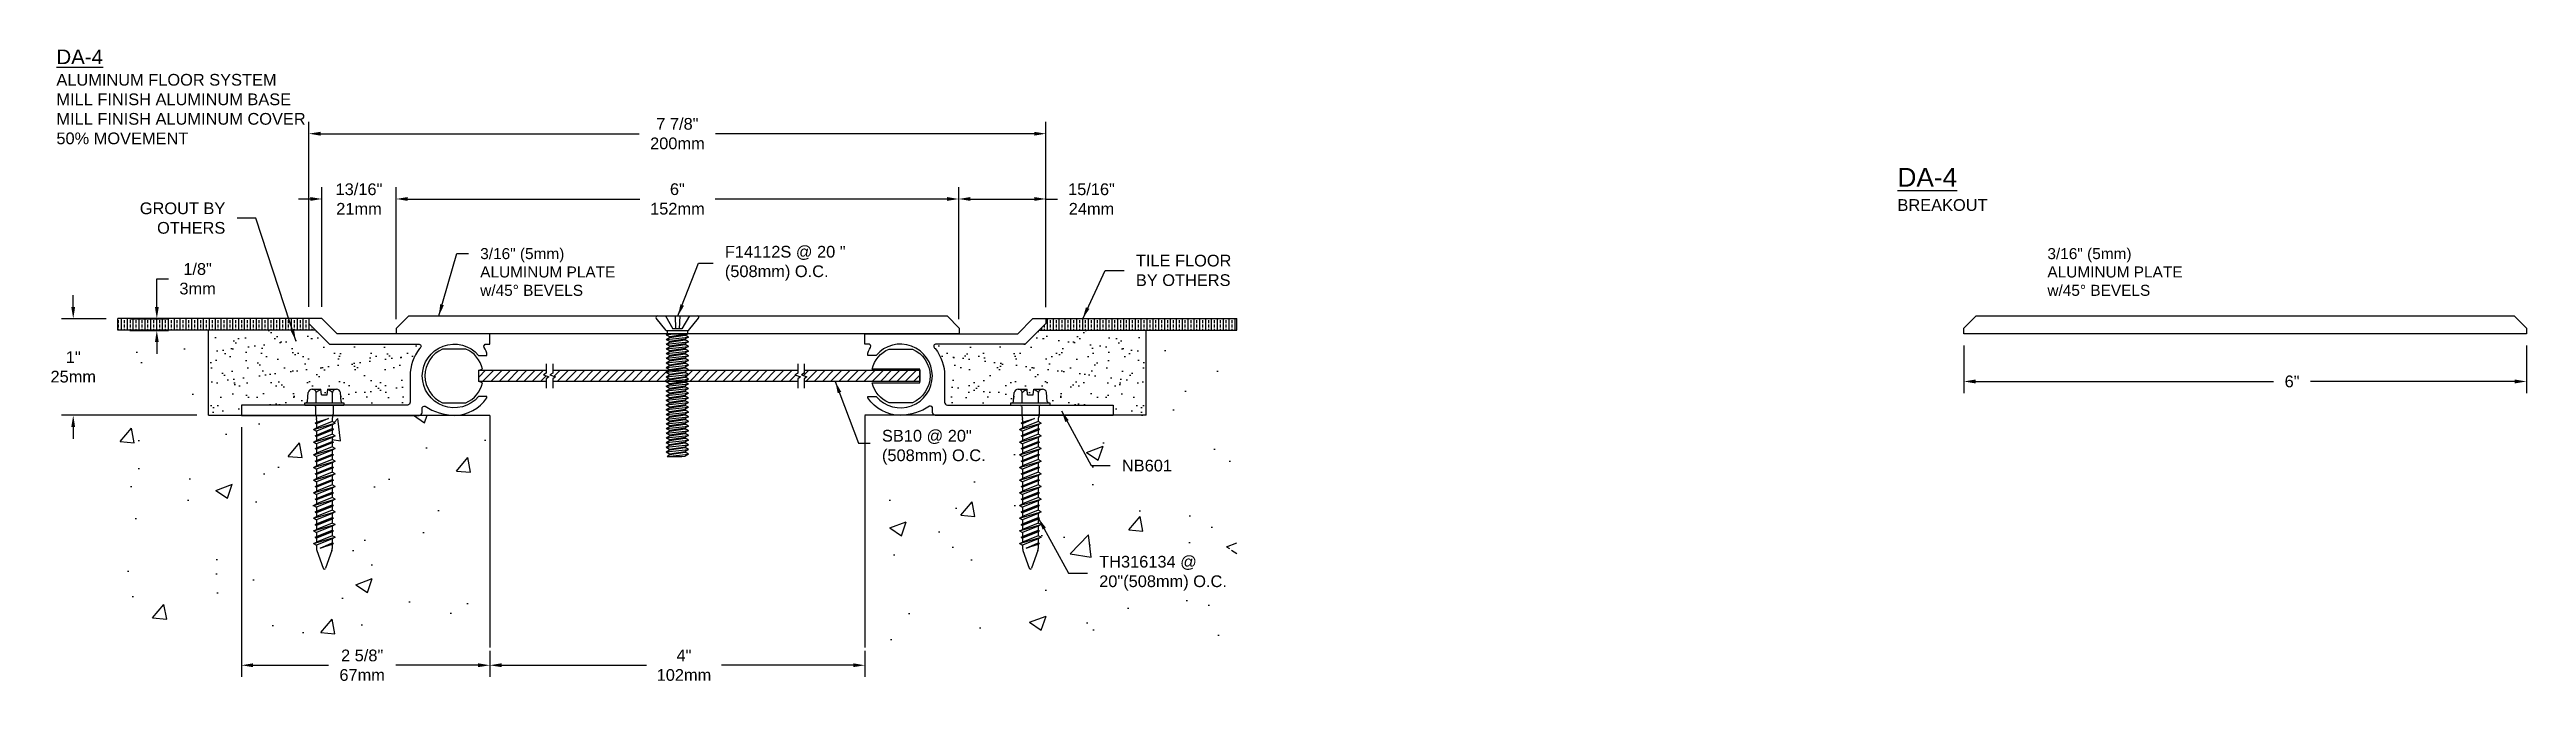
# Model space of a CAD drawing. Header units: inches. Extents: x 1.8 to 28.2, y 2.7 to 9.5.
import ezdxf

# ---------------------------------------------------------------- set-up
doc = ezdxf.new("R2010")
doc.units = ezdxf.units.IN
doc.header["$MEASUREMENT"] = 0
for name, color, linetype in [('ANCHORS', 4, 'Continuous'), ('CONDITIONS', 1, 'Continuous'), ('DIMENSIONS', 3, 'Continuous'), ('METALS', 7, 'Continuous'), ('TEXT', 2, 'Continuous')]:
    doc.layers.add(name, color=color, linetype=linetype)
doc.styles.add('ARIAL', font='arial.ttf')
doc.dimstyles.new('ARIAL', dxfattribs={"dimtxt": 0.125, "dimasz": 0.125, "dimexe": 0.125, "dimexo": 0.125, "dimgap": 0.125, "dimtad": 0, "dimtih": 1, "dimtoh": 1, "dimdec": 4, "dimzin": 3, "dimdsep": 46, "dimlunit": 4, "dimtxsty": 'ARIAL', "dimcen": 0.125, "dimadec": 0, "dimazin": 0, "dimtfac": 1, "dimtdec": 4, "dimtofl": 0, "dimtmove": 0, "dimatfit": 3, "dimfxl": 0, "dimfrac": 2, "dimtolj": 1, "dimtzin": 0, "dimarcsym": 0})

# ---------------------------------------------------------------- blocks, each defined once
blk = doc.blocks.new('*D0')
at = {"layer": 'Defpoints', "color": 0}
for p in [(11.49, 7.918), (5.49, 6.51), (11.49, 6.54)]:
    blk.add_point(p, dxfattribs=at)
at = {"layer": 'DIMENSIONS', "color": 0, "lineweight": -2}
for p, q in [((5.49, 6.635), (5.49, 8.043)), ((11.49, 6.665), (11.49, 8.043)), ((5.615, 7.918), (8.088, 7.918)), ((11.365, 7.918), (8.891, 7.918))]:
    blk.add_line(p, q, dxfattribs=at)
at = {"layer": 'DIMENSIONS', "color": 0}
for points in [[(5.615, 7.939), (5.615, 7.898), (5.49, 7.918)], [(11.365, 7.939), (11.365, 7.898), (11.49, 7.918)]]:
    blk.add_solid(points, dxfattribs=at)
at = {"layer": 'DIMENSIONS', "color": 0, "insert": (8.49, 7.918), "char_height": 0.125, "attachment_point": 5, "style": 'ARIAL'}
blk.add_mtext('\\A1;6"\\P152mm', dxfattribs=at)
blk = doc.blocks.new('F14112S')
for p, q in [((-0.214, 0), (0.214, 0)), ((-0.128, 0), (-0.047, -0.137)), ((-0.025, 0), (-0.02, -0.137)), ((0.025, 0), (0.02, -0.137)), ((0.128, 0), (0.048, -0.137)), ((-0.119, -0.155), (-0.226, -0.024)), ((-0.119, -0.155), (0.119, -0.155)), ((-0.119, -0.2), (-0.108, -0.195)), ((-0.119, -0.2), (-0.068, -0.195)), ((-0.119, -0.2), (-0.085, -0.22)), ((-0.119, -0.25), (0.119, -0.225)), ((-0.119, -0.25), (-0.085, -0.23)), ((-0.119, -0.25), (-0.085, -0.27)), ((-0.108, -0.155), (-0.108, -0.195)), ((0.108, -0.195), (-0.108, -0.195)), ((-0.085, -0.22), (0.085, -0.195)), ((-0.085, -0.23), (0.085, -0.205)), ((-0.085, -0.22), (-0.085, -0.23)), ((-0.085, -0.27), (0.085, -0.245)), ((-0.085, -0.28), (0.085, -0.255)), ((0.048, -0.137), (-0.047, -0.137)), ((0.108, -0.195), (0.085, -0.205)), ((0.119, -0.225), (0.085, -0.205)), ((0.119, -0.225), (0.085, -0.245)), ((0.085, -0.245), (0.085, -0.255)), ((0.119, -0.275), (0.085, -0.255)), ((0.108, -0.155), (0.108, -0.195)), ((0.119, -0.155), (0.226, -0.024)), ((-0.119, -0.3), (0.119, -0.275)), ((-0.119, -0.3), (-0.085, -0.28)), ((-0.119, -0.3), (-0.085, -0.32)), ((-0.119, -0.35), (0.119, -0.325)), ((-0.119, -0.35), (-0.085, -0.33)), ((-0.119, -0.35), (-0.085, -0.37)), ((-0.119, -0.4), (0.119, -0.375)), ((-0.119, -0.4), (-0.085, -0.38)), ((-0.119, -0.4), (-0.085, -0.42)), ((-0.119, -0.45), (0.119, -0.425)), ((-0.119, -0.45), (-0.085, -0.43)), ((-0.119, -0.45), (-0.085, -0.47)), ((-0.119, -0.5), (0.119, -0.475)), ((-0.119, -0.5), (-0.085, -0.48)), ((-0.119, -0.5), (-0.085, -0.52)), ((-0.119, -0.55), (0.119, -0.525)), ((-0.085, -0.27), (-0.085, -0.28)), ((-0.085, -0.32), (0.085, -0.295)), ((-0.085, -0.33), (0.085, -0.305)), ((-0.085, -0.32), (-0.085, -0.33)), ((-0.085, -0.37), (0.085, -0.345)), ((-0.085, -0.38), (0.085, -0.355)), ((-0.085, -0.37), (-0.085, -0.38)), ((-0.085, -0.42), (0.085, -0.395)), ((-0.085, -0.43), (0.085, -0.405)), ((-0.085, -0.42), (-0.085, -0.43)), ((-0.085, -0.47), (0.085, -0.445)), ((-0.085, -0.48), (0.085, -0.455)), ((-0.085, -0.47), (-0.085, -0.48)), ((-0.085, -0.52), (0.085, -0.495)), ((-0.085, -0.53), (0.085, -0.505)), ((-0.085, -0.52), (-0.085, -0.53)), ((0.119, -0.275), (0.085, -0.295)), ((0.085, -0.295), (0.085, -0.305)), ((0.119, -0.325), (0.085, -0.305)), ((0.119, -0.325), (0.085, -0.345)), ((0.085, -0.345), (0.085, -0.355)), ((0.119, -0.375), (0.085, -0.355)), ((0.119, -0.375), (0.085, -0.395)), ((0.085, -0.395), (0.085, -0.405)), ((0.119, -0.425), (0.085, -0.405)), ((0.119, -0.425), (0.085, -0.445)), ((0.085, -0.445), (0.085, -0.455)), ((0.119, -0.475), (0.085, -0.455)), ((0.119, -0.475), (0.085, -0.495)), ((0.085, -0.495), (0.085, -0.505)), ((0.119, -0.525), (0.085, -0.505)), ((0.119, -0.525), (0.085, -0.545)), ((-0.119, -0.55), (-0.085, -0.53)), ((-0.119, -0.55), (-0.085, -0.57)), ((-0.119, -0.6), (0.119, -0.575)), ((-0.119, -0.6), (-0.085, -0.58)), ((-0.119, -0.6), (-0.085, -0.62)), ((-0.119, -0.65), (0.119, -0.625)), ((-0.119, -0.65), (-0.085, -0.63)), ((-0.119, -0.65), (-0.085, -0.67)), ((-0.119, -0.7), (0.119, -0.675)), ((-0.119, -0.7), (-0.085, -0.68)), ((-0.119, -0.7), (-0.085, -0.72)), ((-0.119, -0.75), (0.119, -0.725)), ((-0.119, -0.75), (-0.085, -0.73)), ((-0.119, -0.75), (-0.085, -0.77)), ((-0.119, -0.8), (0.119, -0.775)), ((-0.119, -0.8), (-0.085, -0.78)), ((-0.085, -0.57), (0.085, -0.545)), ((-0.085, -0.58), (0.085, -0.555)), ((-0.085, -0.57), (-0.085, -0.58)), ((-0.085, -0.62), (0.085, -0.595)), ((-0.085, -0.63), (0.085, -0.605)), ((-0.085, -0.62), (-0.085, -0.63)), ((-0.085, -0.67), (0.085, -0.645)), ((-0.085, -0.68), (0.085, -0.655)), ((-0.085, -0.67), (-0.085, -0.68)), ((-0.085, -0.72), (0.085, -0.695)), ((-0.085, -0.73), (0.085, -0.705)), ((-0.085, -0.72), (-0.085, -0.73)), ((-0.085, -0.77), (0.085, -0.745)), ((-0.085, -0.78), (0.085, -0.755)), ((-0.085, -0.77), (-0.085, -0.78)), ((0.085, -0.545), (0.085, -0.555)), ((0.119, -0.575), (0.085, -0.555)), ((0.119, -0.575), (0.085, -0.595)), ((0.085, -0.595), (0.085, -0.605)), ((0.119, -0.625), (0.085, -0.605)), ((0.119, -0.625), (0.085, -0.645)), ((0.085, -0.645), (0.085, -0.655)), ((0.119, -0.675), (0.085, -0.655)), ((0.119, -0.675), (0.085, -0.695)), ((0.085, -0.695), (0.085, -0.705)), ((0.119, -0.725), (0.085, -0.705)), ((0.119, -0.725), (0.085, -0.745)), ((0.085, -0.745), (0.085, -0.755)), ((0.119, -0.775), (0.085, -0.755)), ((0.119, -0.775), (0.085, -0.795)), ((-0.119, -0.8), (-0.085, -0.82)), ((-0.119, -0.85), (0.119, -0.825)), ((-0.119, -0.85), (-0.085, -0.83)), ((-0.119, -0.85), (-0.085, -0.87)), ((-0.119, -0.9), (0.119, -0.875)), ((-0.119, -0.9), (-0.085, -0.88)), ((-0.119, -0.9), (-0.085, -0.92)), ((-0.119, -0.95), (0.119, -0.925)), ((-0.119, -0.95), (-0.085, -0.93)), ((-0.119, -0.95), (-0.085, -0.97)), ((-0.119, -1), (0.119, -0.975)), ((-0.119, -1), (-0.085, -0.98)), ((-0.119, -1), (-0.085, -1.02)), ((-0.119, -1.05), (0.119, -1.025)), ((-0.119, -1.05), (-0.085, -1.03)), ((-0.119, -1.05), (-0.085, -1.07)), ((-0.085, -0.82), (0.085, -0.795)), ((-0.085, -0.83), (0.085, -0.805)), ((-0.085, -0.82), (-0.085, -0.83)), ((-0.085, -0.87), (0.085, -0.845)), ((-0.085, -0.88), (0.085, -0.855)), ((-0.085, -0.87), (-0.085, -0.88)), ((-0.085, -0.92), (0.085, -0.895)), ((-0.085, -0.93), (0.085, -0.905)), ((-0.085, -0.92), (-0.085, -0.93)), ((-0.085, -0.97), (0.085, -0.945)), ((-0.085, -0.98), (0.085, -0.955)), ((-0.085, -0.97), (-0.085, -0.98)), ((-0.085, -1.02), (0.085, -0.995)), ((-0.085, -1.03), (0.085, -1.005)), ((-0.085, -1.02), (-0.085, -1.03)), ((-0.085, -1.07), (0.085, -1.045)), ((-0.085, -1.08), (0.085, -1.055)), ((0.085, -0.795), (0.085, -0.805)), ((0.119, -0.825), (0.085, -0.805)), ((0.119, -0.825), (0.085, -0.845)), ((0.085, -0.845), (0.085, -0.855)), ((0.119, -0.875), (0.085, -0.855)), ((0.119, -0.875), (0.085, -0.895)), ((0.085, -0.895), (0.085, -0.905)), ((0.119, -0.925), (0.085, -0.905)), ((0.119, -0.925), (0.085, -0.945)), ((0.085, -0.945), (0.085, -0.955)), ((0.119, -0.975), (0.085, -0.955)), ((0.119, -0.975), (0.085, -0.995)), ((0.085, -0.995), (0.085, -1.005)), ((0.119, -1.025), (0.085, -1.005)), ((0.119, -1.025), (0.085, -1.045)), ((0.085, -1.045), (0.085, -1.055)), ((0.119, -1.075), (0.085, -1.055)), ((-0.119, -1.1), (0.119, -1.075)), ((-0.119, -1.1), (-0.085, -1.08)), ((-0.119, -1.1), (-0.085, -1.12)), ((-0.119, -1.15), (0.119, -1.125)), ((-0.119, -1.15), (-0.085, -1.13)), ((-0.119, -1.15), (-0.085, -1.17)), ((-0.119, -1.2), (0.119, -1.175)), ((-0.119, -1.2), (-0.085, -1.18)), ((-0.119, -1.2), (-0.085, -1.22)), ((-0.119, -1.25), (0.119, -1.225)), ((-0.119, -1.25), (-0.085, -1.23)), ((-0.119, -1.25), (-0.085, -1.27)), ((-0.119, -1.3), (0.119, -1.275)), ((-0.119, -1.3), (-0.085, -1.28)), ((-0.119, -1.3), (-0.085, -1.32)), ((-0.085, -1.07), (-0.085, -1.08)), ((-0.085, -1.12), (0.085, -1.095)), ((-0.085, -1.13), (0.085, -1.105)), ((-0.085, -1.12), (-0.085, -1.13)), ((-0.085, -1.17), (0.085, -1.145)), ((-0.085, -1.18), (0.085, -1.155)), ((-0.085, -1.17), (-0.085, -1.18)), ((-0.085, -1.22), (0.085, -1.195)), ((-0.085, -1.23), (0.085, -1.205)), ((-0.085, -1.22), (-0.085, -1.23)), ((-0.085, -1.27), (0.085, -1.245)), ((-0.085, -1.28), (0.085, -1.255)), ((-0.085, -1.27), (-0.085, -1.28)), ((-0.085, -1.32), (0.085, -1.295)), ((-0.085, -1.33), (0.085, -1.305)), ((-0.085, -1.32), (-0.085, -1.33)), ((0.119, -1.075), (0.085, -1.095)), ((0.085, -1.095), (0.085, -1.105)), ((0.119, -1.125), (0.085, -1.105)), ((0.119, -1.125), (0.085, -1.145)), ((0.085, -1.145), (0.085, -1.155)), ((0.119, -1.175), (0.085, -1.155)), ((0.119, -1.175), (0.085, -1.195)), ((0.085, -1.195), (0.085, -1.205)), ((0.119, -1.225), (0.085, -1.205)), ((0.119, -1.225), (0.085, -1.245)), ((0.085, -1.245), (0.085, -1.255)), ((0.119, -1.275), (0.085, -1.255)), ((0.119, -1.275), (0.085, -1.295)), ((0.085, -1.295), (0.085, -1.305)), ((0.119, -1.325), (0.085, -1.305)), ((-0.119, -1.35), (0.119, -1.325)), ((-0.119, -1.35), (-0.085, -1.33)), ((-0.119, -1.35), (-0.085, -1.37)), ((-0.119, -1.4), (0.119, -1.375)), ((-0.119, -1.4), (-0.085, -1.38)), ((-0.119, -1.4), (-0.085, -1.42)), ((-0.119, -1.45), (0.119, -1.425)), ((-0.119, -1.45), (-0.085, -1.43)), ((-0.119, -1.45), (-0.085, -1.47)), ((-0.11, -1.5), (0.119, -1.475)), ((-0.11, -1.5), (-0.085, -1.48)), ((-0.11, -1.5), (0.048, -1.5)), ((-0.085, -1.37), (0.085, -1.345)), ((-0.085, -1.38), (0.085, -1.355)), ((-0.085, -1.37), (-0.085, -1.38)), ((-0.085, -1.42), (0.085, -1.395)), ((-0.085, -1.43), (0.085, -1.405)), ((-0.085, -1.42), (-0.085, -1.43)), ((-0.085, -1.47), (0.085, -1.445)), ((-0.085, -1.48), (0.085, -1.455)), ((-0.085, -1.47), (-0.085, -1.48)), ((0.048, -1.5), (0.085, -1.495)), ((0.119, -1.325), (0.085, -1.345)), ((0.085, -1.345), (0.085, -1.355)), ((0.119, -1.375), (0.085, -1.355)), ((0.119, -1.375), (0.085, -1.395)), ((0.085, -1.395), (0.085, -1.405)), ((0.119, -1.425), (0.085, -1.405)), ((0.119, -1.425), (0.085, -1.445)), ((0.085, -1.445), (0.085, -1.455)), ((0.119, -1.475), (0.085, -1.455)), ((0.119, -1.475), (0.085, -1.495))]:
    blk.add_line(p, q)
for centre, start, end in [((-0.214, -0.015), 90, 219.032), ((0.214, -0.015), 320.968, 90)]:
    blk.add_arc(centre, 0.015, start, end)
blk = doc.blocks.new('TH14134')
for p, q in [((-0.209, 0), (-0.209, 0.025)), ((-0.209, 0.025), (0.209, 0.025)), ((-0.209, 0), (0.209, 0)), ((-0.18, 0.039), (-0.172, 0.133)), ((-0.129, 0.17), (-0.036, 0.17)), ((-0.086, 0.025), (-0.086, 0.133)), ((-0.031, 0.11), (-0.036, 0.17)), ((-0.031, 0.11), (0.031, 0.11)), ((0.031, 0.11), (0.036, 0.17)), ((0.036, 0.17), (0.129, 0.17)), ((0.086, 0.025), (0.086, 0.133)), ((0.18, 0.039), (0.172, 0.133)), ((0.209, 0.025), (0.209, 0)), ((-0.115, -0.26), (0.115, -0.193)), ((-0.115, -0.26), (-0.083, -0.243)), ((-0.115, -0.26), (-0.083, -0.278)), ((-0.098, -0.193), (0.043, -0.144)), ((-0.098, -0.193), (-0.083, -0.184)), ((-0.098, -0.193), (-0.083, -0.201)), ((-0.098, -0.328), (0.098, -0.26)), ((-0.093, -0.015), (-0.093, -0.097)), ((-0.092, -0.11), (-0.084, -0.145)), ((-0.083, -0.184), (0.043, -0.144)), ((0.043, -0.144), (-0.083, -0.201)), ((-0.083, -0.158), (-0.083, -0.184)), ((0.083, -0.175), (-0.083, -0.243)), ((-0.083, -0.201), (-0.083, -0.243)), ((0.083, -0.21), (-0.083, -0.278)), ((-0.083, -0.32), (0.083, -0.252)), ((0.083, -0.158), (0.083, -0.175)), ((0.115, -0.193), (0.083, -0.175)), ((0.115, -0.193), (0.083, -0.21)), ((0.083, -0.21), (0.083, -0.252)), ((0.098, -0.26), (0.083, -0.252)), ((0.098, -0.26), (0.083, -0.269)), ((0.092, -0.11), (0.084, -0.145)), ((0.093, -0.015), (0.093, -0.097)), ((-0.115, -0.396), (0.115, -0.328)), ((-0.115, -0.396), (-0.083, -0.379)), ((-0.115, -0.396), (-0.083, -0.413)), ((-0.115, -0.531), (0.115, -0.464)), ((-0.115, -0.531), (-0.083, -0.514)), ((-0.098, -0.328), (-0.083, -0.32)), ((-0.098, -0.328), (-0.083, -0.336)), ((-0.098, -0.464), (0.098, -0.396)), ((-0.098, -0.464), (-0.083, -0.455)), ((-0.098, -0.464), (-0.083, -0.472)), ((0.083, -0.269), (-0.083, -0.336)), ((-0.083, -0.278), (-0.083, -0.32)), ((0.083, -0.311), (-0.083, -0.379)), ((-0.083, -0.336), (-0.083, -0.379)), ((0.083, -0.345), (-0.083, -0.413)), ((-0.083, -0.455), (0.083, -0.388)), ((0.083, -0.404), (-0.083, -0.472)), ((-0.083, -0.413), (-0.083, -0.455)), ((0.083, -0.446), (-0.083, -0.514)), ((-0.083, -0.472), (-0.083, -0.514)), ((0.083, -0.481), (-0.083, -0.548)), ((-0.083, -0.591), (0.083, -0.523)), ((0.083, -0.269), (0.083, -0.311)), ((0.115, -0.328), (0.083, -0.311)), ((0.115, -0.328), (0.083, -0.345)), ((0.083, -0.345), (0.083, -0.388)), ((0.098, -0.396), (0.083, -0.388)), ((0.098, -0.396), (0.083, -0.404)), ((0.083, -0.404), (0.083, -0.446)), ((0.115, -0.464), (0.083, -0.446)), ((0.115, -0.464), (0.083, -0.481)), ((0.083, -0.481), (0.083, -0.523)), ((0.098, -0.531), (0.083, -0.523)), ((-0.115, -0.531), (-0.083, -0.548)), ((-0.115, -0.667), (0.115, -0.599)), ((-0.115, -0.667), (-0.083, -0.649)), ((-0.115, -0.667), (-0.083, -0.684)), ((-0.115, -0.802), (0.115, -0.734)), ((-0.115, -0.802), (-0.083, -0.785)), ((-0.098, -0.599), (0.098, -0.531)), ((-0.098, -0.599), (-0.083, -0.591)), ((-0.098, -0.599), (-0.083, -0.607)), ((-0.098, -0.734), (0.098, -0.667)), ((-0.098, -0.734), (-0.083, -0.726)), ((-0.098, -0.734), (-0.083, -0.743)), ((0.083, -0.539), (-0.083, -0.607)), ((-0.083, -0.548), (-0.083, -0.591)), ((0.083, -0.582), (-0.083, -0.649)), ((-0.083, -0.607), (-0.083, -0.649)), ((0.083, -0.616), (-0.083, -0.684)), ((-0.083, -0.726), (0.083, -0.658)), ((0.083, -0.675), (-0.083, -0.743)), ((-0.083, -0.684), (-0.083, -0.726)), ((0.083, -0.717), (-0.083, -0.785)), ((-0.083, -0.743), (-0.083, -0.785)), ((0.083, -0.752), (-0.083, -0.819)), ((0.098, -0.531), (0.083, -0.539)), ((0.083, -0.539), (0.083, -0.582)), ((0.115, -0.599), (0.083, -0.582)), ((0.115, -0.599), (0.083, -0.616)), ((0.083, -0.616), (0.083, -0.658)), ((0.098, -0.667), (0.083, -0.658)), ((0.098, -0.667), (0.083, -0.675)), ((0.083, -0.675), (0.083, -0.717)), ((0.115, -0.734), (0.083, -0.717)), ((0.115, -0.734), (0.083, -0.752)), ((0.083, -0.752), (0.083, -0.794)), ((-0.115, -0.802), (-0.083, -0.819)), ((-0.115, -0.937), (0.115, -0.87)), ((-0.115, -0.937), (-0.083, -0.92)), ((-0.115, -0.937), (-0.083, -0.955)), ((-0.115, -1.073), (0.115, -1.005)), ((-0.115, -1.073), (-0.083, -1.056)), ((-0.098, -0.87), (0.098, -0.802)), ((-0.098, -0.87), (-0.083, -0.862)), ((-0.098, -0.87), (-0.083, -0.878)), ((-0.098, -1.005), (0.098, -0.937)), ((-0.098, -1.005), (-0.083, -0.997)), ((-0.098, -1.005), (-0.083, -1.013)), ((-0.083, -0.862), (0.083, -0.794)), ((0.083, -0.81), (-0.083, -0.878)), ((-0.083, -0.819), (-0.083, -0.862)), ((0.083, -0.853), (-0.083, -0.92)), ((-0.083, -0.878), (-0.083, -0.92)), ((0.083, -0.887), (-0.083, -0.955)), ((-0.083, -0.997), (0.083, -0.929)), ((0.083, -0.946), (-0.083, -1.013)), ((-0.083, -0.955), (-0.083, -0.997)), ((0.083, -0.988), (-0.083, -1.056)), ((-0.083, -1.013), (-0.083, -1.056)), ((0.083, -1.022), (-0.083, -1.09)), ((0.098, -0.802), (0.083, -0.794)), ((0.098, -0.802), (0.083, -0.81)), ((0.083, -0.81), (0.083, -0.853)), ((0.115, -0.87), (0.083, -0.853)), ((0.115, -0.87), (0.083, -0.887)), ((0.083, -0.887), (0.083, -0.929)), ((0.098, -0.937), (0.083, -0.929)), ((0.098, -0.937), (0.083, -0.946)), ((0.083, -0.946), (0.083, -0.988)), ((0.115, -1.005), (0.083, -0.988)), ((0.115, -1.005), (0.083, -1.022)), ((0.083, -1.022), (0.083, -1.065)), ((-0.115, -1.073), (-0.083, -1.09)), ((-0.115, -1.208), (0.115, -1.141)), ((-0.115, -1.208), (-0.083, -1.191)), ((-0.115, -1.208), (-0.083, -1.226)), ((-0.115, -1.344), (0.115, -1.276)), ((-0.098, -1.141), (0.098, -1.073)), ((-0.098, -1.141), (-0.083, -1.132)), ((-0.098, -1.141), (-0.083, -1.149)), ((-0.098, -1.276), (0.098, -1.208)), ((-0.098, -1.276), (-0.083, -1.268)), ((-0.098, -1.276), (-0.083, -1.284)), ((-0.083, -1.132), (0.083, -1.065)), ((0.083, -1.081), (-0.083, -1.149)), ((-0.083, -1.09), (-0.083, -1.132)), ((0.083, -1.123), (-0.083, -1.191)), ((-0.083, -1.149), (-0.083, -1.191)), ((0.083, -1.158), (-0.083, -1.226)), ((-0.083, -1.268), (0.083, -1.2)), ((0.083, -1.217), (-0.083, -1.284)), ((-0.083, -1.226), (-0.083, -1.268)), ((0.083, -1.259), (-0.083, -1.327)), ((-0.083, -1.284), (-0.083, -1.327)), ((0.083, -1.293), (-0.083, -1.361)), ((0.098, -1.073), (0.083, -1.065)), ((0.098, -1.073), (0.083, -1.081)), ((0.083, -1.081), (0.083, -1.123)), ((0.115, -1.141), (0.083, -1.123)), ((0.115, -1.141), (0.083, -1.158)), ((0.083, -1.158), (0.083, -1.2)), ((0.098, -1.208), (0.083, -1.2)), ((0.098, -1.208), (0.083, -1.217)), ((0.083, -1.217), (0.083, -1.259)), ((0.115, -1.276), (0.083, -1.259)), ((0.115, -1.276), (0.083, -1.293)), ((0.083, -1.293), (0.083, -1.336)), ((-0.115, -1.344), (-0.083, -1.327)), ((-0.115, -1.344), (-0.083, -1.361)), ((-0.115, -1.479), (0.115, -1.411)), ((-0.115, -1.479), (-0.083, -1.462)), ((-0.115, -1.479), (-0.083, -1.496)), ((-0.098, -1.411), (0.098, -1.344)), ((-0.098, -1.411), (-0.083, -1.403)), ((-0.098, -1.411), (-0.083, -1.42)), ((-0.083, -1.403), (0.083, -1.336)), ((0.083, -1.352), (-0.083, -1.42)), ((-0.083, -1.361), (-0.083, -1.403)), ((0.083, -1.394), (-0.083, -1.462)), ((-0.083, -1.42), (-0.083, -1.462)), ((0.083, -1.429), (-0.083, -1.496)), ((-0.083, -1.496), (-0.083, -1.531)), ((-0.08, -1.551), (-0.013, -1.742)), ((-0.045, -1.528), (0.083, -1.471)), ((-0.045, -1.528), (0.098, -1.479)), ((0.083, -1.487), (-0.045, -1.528)), ((0.08, -1.551), (0.013, -1.742)), ((0.098, -1.344), (0.083, -1.336)), ((0.098, -1.344), (0.083, -1.352)), ((0.083, -1.352), (0.083, -1.394)), ((0.115, -1.411), (0.083, -1.394)), ((0.115, -1.411), (0.083, -1.429)), ((0.083, -1.429), (0.083, -1.471)), ((0.098, -1.479), (0.083, -1.471)), ((0.098, -1.479), (0.083, -1.487)), ((0.083, -1.487), (0.083, -1.531))]:
    blk.add_line(p, q)
for centre, radius, start, end in [((-0.195, 0.04), 0.015, 270, 355), ((-0.129, 0.126), 0.0436, 9.285, 170.715), ((0, 0.051), 0.119, 107.4215, 136.0407), ((0, 0.051), 0.119, 43.9593, 72.5785), ((0.129, 0.126), 0.0436, 9.285, 170.715), ((0.195, 0.04), 0.015, 185, 270), ((-0.108, -0.015), 0.0147, 0, 90), ((-0.031, -0.097), 0.062, 180, 191.9357), ((-0.145, -0.158), 0.062, 0, 11.9357), ((0.145, -0.158), 0.062, 168.0643, 180), ((0.031, -0.097), 0.062, 348.0643, 0), ((0.108, -0.015), 0.0147, 90, 180), ((-0.021, -1.531), 0.062, 180, 199.3058), ((0.021, -1.531), 0.062, 340.6942, 0), ((0, -1.736), 0.0141, 204.1001, 335.8999)]:
    blk.add_arc(centre, radius, start, end)
blk = doc.blocks.new('*D3')
at = {"layer": 'Defpoints', "color": 0}
for p in [(6.49, 3.222), (10.49, 3.222), (10.49, 2.943)]:
    blk.add_point(p, dxfattribs=at)
at = {"layer": 'DIMENSIONS', "color": 0, "lineweight": -2}
for p, q in [((6.49, 3.097), (6.49, 2.818)), ((6.615, 2.943), (8.159, 2.943)), ((10.365, 2.943), (8.961, 2.943)), ((10.49, 3.097), (10.49, 2.818))]:
    blk.add_line(p, q, dxfattribs=at)
at = {"layer": 'DIMENSIONS', "color": 0}
for points in [[(6.615, 2.964), (6.615, 2.923), (6.49, 2.943)], [(10.365, 2.964), (10.365, 2.923), (10.49, 2.943)]]:
    blk.add_solid(points, dxfattribs=at)
at = {"layer": 'DIMENSIONS', "color": 0, "insert": (8.56, 2.943), "char_height": 0.125, "attachment_point": 5, "style": 'ARIAL'}
blk.add_mtext('\\A1;4"\\P102mm', dxfattribs=at)
blk = doc.blocks.new('*D4')
at = {"layer": 'Defpoints', "color": 0}
for p in [(12.42, 8.615), (4.559, 6.641), (12.42, 6.641)]:
    blk.add_point(p, dxfattribs=at)
at = {"layer": 'DIMENSIONS', "color": 0, "lineweight": -2}
for p, q in [((4.559, 6.766), (4.559, 8.74)), ((12.42, 6.766), (12.42, 8.74)), ((4.684, 8.615), (8.082, 8.615)), ((12.295, 8.615), (8.897, 8.615))]:
    blk.add_line(p, q, dxfattribs=at)
at = {"layer": 'DIMENSIONS', "color": 0}
for points in [[(4.684, 8.635), (4.684, 8.594), (4.559, 8.615)], [(12.295, 8.635), (12.295, 8.594), (12.42, 8.615)]]:
    blk.add_solid(points, dxfattribs=at)
at = {"layer": 'DIMENSIONS', "color": 0, "insert": (8.49, 8.615), "char_height": 0.125, "attachment_point": 5, "style": 'ARIAL'}
blk.add_mtext('\\A1;7 7/8"\\P200mm', dxfattribs=at)
blk = doc.blocks.new('*D5')
at = {"layer": 'Defpoints', "color": 0}
for p in [(4.699, 7.918), (4.699, 6.641), (5.49, 6.51)]:
    blk.add_point(p, dxfattribs=at)
at = {"layer": 'DIMENSIONS', "color": 0, "lineweight": -2}
for p, q in [((4.699, 6.766), (4.699, 8.043)), ((5.49, 6.635), (5.49, 8.043)), ((4.574, 7.918), (4.449, 7.918)), ((5.615, 7.918), (5.74, 7.918))]:
    blk.add_line(p, q, dxfattribs=at)
at = {"layer": 'DIMENSIONS', "color": 0}
for points in [[(4.574, 7.939), (4.574, 7.898), (4.699, 7.918)], [(5.615, 7.939), (5.615, 7.898), (5.49, 7.918)]]:
    blk.add_solid(points, dxfattribs=at)
at = {"layer": 'DIMENSIONS', "color": 0, "insert": (5.094, 7.918), "char_height": 0.125, "attachment_point": 5, "style": 'ARIAL'}
blk.add_mtext('\\A1;13/16"\\P21mm', dxfattribs=at)
blk = doc.blocks.new('*D6')
at = {"layer": 'Defpoints', "color": 0}
for p in [(11.49, 7.918), (12.42, 6.64), (11.49, 6.51)]:
    blk.add_point(p, dxfattribs=at)
at = {"layer": 'DIMENSIONS', "color": 0, "lineweight": -2}
for p, q in [((11.49, 6.635), (11.49, 8.043)), ((12.42, 6.765), (12.42, 8.043)), ((11.615, 7.918), (12.295, 7.918)), ((12.42, 7.918), (12.545, 7.918))]:
    blk.add_line(p, q, dxfattribs=at)
at = {"layer": 'DIMENSIONS', "color": 0}
for points in [[(11.615, 7.939), (11.615, 7.898), (11.49, 7.918)], [(12.295, 7.939), (12.295, 7.898), (12.42, 7.918)]]:
    blk.add_solid(points, dxfattribs=at)
at = {"layer": 'DIMENSIONS', "color": 0, "insert": (12.906, 7.918), "char_height": 0.125, "attachment_point": 5, "style": 'ARIAL'}
blk.add_mtext('\\A1;15/16"\\P24mm', dxfattribs=at)
blk = doc.blocks.new('*D7')
at = {"layer": 'Defpoints', "color": 0}
for p in [(2.524, 6.641), (2.524, 6.516), (2.938, 6.516)]:
    blk.add_point(p, dxfattribs=at)
at = {"layer": 'DIMENSIONS', "color": 0, "lineweight": -2}
for p, q in [((2.938, 6.766), (2.938, 7.066)), ((2.938, 7.066), (3.063, 7.066)), ((2.649, 6.641), (3.063, 6.641)), ((2.649, 6.516), (3.063, 6.516)), ((2.938, 6.391), (2.938, 6.266))]:
    blk.add_line(p, q, dxfattribs=at)
at = {"layer": 'DIMENSIONS', "color": 0}
for points in [[(2.918, 6.766), (2.959, 6.766), (2.938, 6.641)], [(2.918, 6.391), (2.959, 6.391), (2.938, 6.516)]]:
    blk.add_solid(points, dxfattribs=at)
at = {"layer": 'DIMENSIONS', "color": 0, "insert": (3.373, 7.066), "char_height": 0.125, "attachment_point": 5, "style": 'ARIAL'}
blk.add_mtext('\\A1;1/8"\\P3mm', dxfattribs=at)
blk = doc.blocks.new('*D8')
at = {"layer": 'Defpoints', "color": 0}
for p in [(3.84, 5.61), (6.49, 3.201), (6.49, 2.943)]:
    blk.add_point(p, dxfattribs=at)
at = {"layer": 'DIMENSIONS', "color": 0, "lineweight": -2}
for p, q in [((3.84, 5.485), (3.84, 2.818)), ((3.965, 2.943), (4.77, 2.943)), ((6.365, 2.943), (5.487, 2.943)), ((6.49, 3.076), (6.49, 2.818))]:
    blk.add_line(p, q, dxfattribs=at)
at = {"layer": 'DIMENSIONS', "color": 0}
for points in [[(3.965, 2.964), (3.965, 2.923), (3.84, 2.943)], [(6.365, 2.964), (6.365, 2.923), (6.49, 2.943)]]:
    blk.add_solid(points, dxfattribs=at)
at = {"layer": 'DIMENSIONS', "color": 0, "insert": (5.128, 2.943), "char_height": 0.125, "attachment_point": 5, "style": 'ARIAL'}
blk.add_mtext('\\A1;2 5/8"\\P67mm', dxfattribs=at)
blk = doc.blocks.new('SB10')
h = blk.add_hatch()
h.set_pattern_fill('ANSI31', color=256, scale=0.5, style=0)
h.paths.add_polyline_path([(7.09, 5.97), (7.09, 6), (7.119, 6.019), (7.061, 6.041), (7.09, 6.06), (7.09, 6.09), (6.372, 6.09), (6.372, 5.97)])
h.paths.add_polyline_path([(8.368, 5.97), (8.371, 5.97), (8.405, 5.99), (8.405, 6.001), (8.371, 6.02), (8.405, 6.04), (8.405, 6.051), (8.371, 6.07), (8.405, 6.09), (8.405, 6.09), (7.16, 6.09), (7.16, 6.06), (7.131, 6.041), (7.189, 6.019), (7.16, 6), (7.16, 5.97)])
h.paths.add_polyline_path([(8.599, 6.09), (8.575, 6.076), (8.575, 6.065), (8.609, 6.045), (8.575, 6.026), (8.575, 6.015), (8.609, 5.995), (8.575, 5.976), (8.575, 5.97), (9.773, 5.97), (9.773, 6), (9.802, 6.019), (9.744, 6.041), (9.773, 6.06), (9.773, 6.09)])
h.paths.add_polyline_path([(9.843, 6.09), (9.843, 6.06), (9.814, 6.041), (9.872, 6.019), (9.843, 6), (9.843, 5.97), (11.077, 5.97), (11.077, 6.09)])
for points in [[(6.413, 6.104, 0.233897), (6.235, 6.317), (5.985, 6.317, 0.654654), (5.985, 5.744), (6.235, 5.744, 0.233897), (6.413, 5.956), (6.372, 5.97), (6.372, 6.09)], [(11.077, 6.104), (10.568, 6.104, -0.233897), (10.747, 6.317), (10.997, 6.317, -0.654654), (10.997, 5.744), (10.747, 5.744, -0.233897), (10.568, 5.956), (11.077, 5.956)]]:
    blk.add_lwpolyline(points, format="xyb", close=True)
for points in [[(6.372, 6.09), (7.09, 6.09)], [(7.09, 6.16), (7.09, 6.06), (7.061, 6.041), (7.119, 6.019), (7.09, 6), (7.09, 5.9)], [(7.16, 6.16), (7.16, 6.06), (7.131, 6.041), (7.189, 6.019), (7.16, 6), (7.16, 5.9)], [(7.16, 6.09), (9.773, 6.09)], [(9.773, 6.16), (9.773, 6.06), (9.744, 6.041), (9.802, 6.019), (9.773, 6), (9.773, 5.9)], [(9.843, 6.16), (9.843, 6.06), (9.814, 6.041), (9.872, 6.019), (9.843, 6), (9.843, 5.9)], [(9.843, 6.09), (11.077, 6.09), (11.077, 5.97), (9.843, 5.97)], [(7.09, 5.97), (6.372, 5.97)], [(9.773, 5.97), (7.16, 5.97)]]:
    blk.add_lwpolyline(points)
blk = doc.blocks.new('NB601')
blk.add_lwpolyline([(3.84, 5.61), (5.737, 5.61, 0.414214), (5.767, 5.64), (5.767, 5.681, -0.525468), (5.801, 5.708, 0.145549), (6.11, 5.61, 0.25024), (6.459, 5.797), (6.459, 5.81), (6.369, 5.81, -2.723771), (6.369, 6.25), (6.459, 6.25, 0.162306), (6.428, 6.335, -0.552863), (6.454, 6.37), (6.49, 6.37), (6.49, 6.481), (4.86, 6.481), (4.699, 6.642), (4.559, 6.642), (4.559, 6.59), (4.779, 6.37), (5.736, 6.37, -0.732335), (5.74, 6.322, 0.174123), (5.64, 6.03), (5.64, 5.75, -0.414214), (5.61, 5.72), (3.84, 5.72), (3.84, 5.61)], format="xyb", close=True)
blk = doc.blocks.new('TILELEFT')
at = {"layer": 'CONDITIONS'}
h = blk.add_hatch(dxfattribs=at)
h.set_pattern_fill('ANSI33', color=256, scale=0.25, angle=45, style=0)
h.paths.add_polyline_path([(2.524, 6.642), (2.524, 6.517), (4.632, 6.517), (4.559, 6.59), (4.559, 6.642)])
for p, q in [((4.559, 6.642), (2.524, 6.642)), ((2.524, 6.517), (2.524, 6.642)), ((4.632, 6.517), (2.524, 6.517))]:
    blk.add_line(p, q, dxfattribs=at)
blk.add_lwpolyline([(4.559, 6.642), (4.559, 6.59), (4.632, 6.517)], dxfattribs=at)
blk = doc.blocks.new('*D15')
at = {"layer": 'Defpoints', "color": 0}
for p in [(2.524, 6.641), (2.047, 5.61), (3.49, 5.61)]:
    blk.add_point(p, dxfattribs=at)
at = {"layer": 'DIMENSIONS', "color": 0, "lineweight": -2}
for p, q in [((2.047, 6.766), (2.047, 6.891)), ((2.399, 6.641), (1.922, 6.641)), ((3.365, 5.61), (1.922, 5.61)), ((2.047, 5.485), (2.047, 5.36))]:
    blk.add_line(p, q, dxfattribs=at)
at = {"layer": 'DIMENSIONS', "color": 0}
for points in [[(2.026, 6.766), (2.067, 6.766), (2.047, 6.641)], [(2.026, 5.485), (2.067, 5.485), (2.047, 5.61)]]:
    blk.add_solid(points, dxfattribs=at)
at = {"layer": 'DIMENSIONS', "color": 0, "insert": (2.047, 6.126), "char_height": 0.125, "attachment_point": 5, "style": 'ARIAL'}
blk.add_mtext('\\A1;1"\\P25mm', dxfattribs=at)
blk = doc.blocks.new('*D17')
at = {"layer": 'Defpoints', "color": 0}
for p in [(22.21, 6.48), (28.21, 6.48), (28.21, 5.971)]:
    blk.add_point(p, dxfattribs=at)
at = {"layer": 'DIMENSIONS', "color": 0, "lineweight": -2}
for p, q in [((22.21, 6.355), (22.21, 5.846)), ((28.21, 6.355), (28.21, 5.846)), ((22.335, 5.971), (25.512, 5.971)), ((28.085, 5.971), (25.907, 5.971))]:
    blk.add_line(p, q, dxfattribs=at)
at = {"layer": 'DIMENSIONS', "color": 0}
for points in [[(22.335, 5.992), (22.335, 5.95), (22.21, 5.971)], [(28.085, 5.992), (28.085, 5.95), (28.21, 5.971)]]:
    blk.add_solid(points, dxfattribs=at)
at = {"layer": 'DIMENSIONS', "color": 0, "insert": (25.71, 5.971), "char_height": 0.125, "attachment_point": 5, "style": 'ARIAL'}
blk.add_mtext('\\A1;6"', dxfattribs=at)

msp = doc.modelspace()

# ---------------------------------------------------------------- hatches: boundary and pattern name
at = {"layer": 'CONDITIONS'}
h = msp.add_hatch(dxfattribs=at)
h.set_pattern_fill('AR-CONC', color=256, scale=0.25, style=0)
h.paths.add_polyline_path([(6.4895, 5.60992), (4.81624, 5.60992), (4.80884, 5.57493, 0.05212645), (4.8075, 5.56211), (4.8075, 5.54428), (4.8395, 5.52705), (4.8075, 5.50981), (4.8075, 5.46756), (4.82276, 5.45934), (4.8075, 5.45112), (4.8075, 5.40886), (4.8395, 5.39163), (4.8075, 5.3744), (4.8075, 5.33214), (4.82276, 5.32392), (4.8075, 5.3157), (4.8075, 5.27345), (4.8395, 5.25621), (4.8075, 5.23898), (4.8075, 5.19672), (4.82276, 5.18851), (4.8075, 5.18029), (4.8075, 5.13803), (4.8395, 5.1208), (4.8075, 5.10356), (4.8075, 5.06131), (4.82276, 5.05309), (4.8075, 5.04487), (4.8075, 5.00261), (4.8395, 4.98538), (4.8075, 4.96815), (4.8075, 4.92589), (4.82276, 4.91767), (4.8075, 4.90945), (4.8075, 4.8672), (4.8395, 4.84996), (4.8075, 4.83273), (4.8075, 4.79047), (4.82276, 4.78226), (4.8075, 4.77404), (4.8075, 4.73178), (4.8395, 4.71455), (4.8075, 4.69731), (4.8075, 4.65506), (4.82276, 4.64684), (4.8075, 4.63862), (4.8075, 4.59636), (4.8395, 4.57913), (4.8075, 4.5619), (4.8075, 4.51964), (4.82276, 4.51142), (4.8075, 4.5032), (4.8075, 4.46095), (4.8395, 4.44371), (4.8075, 4.42648), (4.8075, 4.38422), (4.82276, 4.37601), (4.8075, 4.36779), (4.8075, 4.32553), (4.8395, 4.3083), (4.8075, 4.29106), (4.8075, 4.24881), (4.82276, 4.24059), (4.8075, 4.23237), (4.8075, 4.18887, -0.08443704), (4.80401, 4.16838), (4.73813, 3.98031, -0.77412328), (4.71087, 3.98031), (4.64499, 4.16838, -0.08443704), (4.6415, 4.18887), (4.6415, 4.22336), (4.6095, 4.24059), (4.6415, 4.25782), (4.6415, 4.30008), (4.62624, 4.3083), (4.6415, 4.31652), (4.6415, 4.35877), (4.6095, 4.37601), (4.6415, 4.39324), (4.6415, 4.4355), (4.62624, 4.44371), (4.6415, 4.45193), (4.6415, 4.49419), (4.6095, 4.51142), (4.6415, 4.52866), (4.6415, 4.57091), (4.62624, 4.57913), (4.6415, 4.58735), (4.6415, 4.62961), (4.6095, 4.64684), (4.6415, 4.66407), (4.6415, 4.70633), (4.62624, 4.71455), (4.6415, 4.72277), (4.6415, 4.76502), (4.6095, 4.78226), (4.6415, 4.79949), (4.6415, 4.84175), (4.62624, 4.84996), (4.6415, 4.85818), (4.6415, 4.90044), (4.6095, 4.91767), (4.6415, 4.93491), (4.6415, 4.97716), (4.62624, 4.98538), (4.6415, 4.9936), (4.6415, 5.03586), (4.6095, 5.05309), (4.6415, 5.07032), (4.6415, 5.11258), (4.62624, 5.1208), (4.6415, 5.12902), (4.6415, 5.17127), (4.6095, 5.18851), (4.6415, 5.20574), (4.6415, 5.248), (4.62624, 5.25621), (4.6415, 5.26443), (4.6415, 5.30669), (4.6095, 5.32392), (4.6415, 5.34116), (4.6415, 5.38341), (4.62624, 5.39163), (4.6415, 5.39985), (4.6415, 5.44211), (4.6095, 5.45934), (4.6415, 5.47657), (4.6415, 5.51883), (4.62624, 5.52705), (4.6415, 5.53527), (4.6415, 5.56211, 0.05212645), (4.64016, 5.57493), (4.63277, 5.60992), (3.4895, 5.60992), (3.4895, 6.51644), (2.53125, 6.51644), (2.53125, 3.20064), (6.4895, 3.20064)])
h = msp.add_hatch(dxfattribs=at)
h.set_pattern_fill('AR-SAND', color=256, scale=0.125, style=0)
h.set_pattern_definition([(37.5, (0, -0.00022), (-0.007874, 0.240853), [0, -0.19, 0, -0.2125, 0, -0.203125]), (7.5, (0, -0.0002), (0.221222, 0.352768), [0, -0.1025, 0, -0.17125, 0, -0.065625]), (327.5, (-0.15375, -0.00022), (0.3892677, 0.0007074), [0, -0.0625, 0, -0.225, 0, -0.29375]), (317.5, (-0.15375, -0.0002), (0.375766, 0.10971), [0, -0.03125, 0, -0.1475, 0, -0.16875])])
h.paths.add_polyline_path([(5.6395, 6.02954, -0.17412282), (5.73984, 6.32191, 0.73233549), (5.73611, 6.36988), (4.7789, 6.36987), (4.63232, 6.51622), (3.4895, 6.51622), (3.4895, 5.6097), (3.8395, 5.6097), (3.8395, 5.71944), (4.5155, 5.71944), (4.5155, 5.74454), (4.52927, 5.74454, 0.38887873), (4.54421, 5.75823), (4.55193, 5.84651, -0.41056306), (4.5955, 5.88954), (4.68825, 5.88954), (4.6935, 5.82954), (4.7555, 5.82954), (4.76075, 5.88954), (4.8535, 5.88954, -0.41056306), (4.89707, 5.84651), (4.90479, 5.75823, 0.38887873), (4.91974, 5.74454), (4.9335, 5.74454), (4.9335, 5.71944), (5.6095, 5.71944, 0.41421356), (5.6395, 5.74944)])
h = msp.add_hatch(dxfattribs=at)
h.set_pattern_fill('AR-CONC', color=256, scale=0.25, style=0)
h.paths.add_polyline_path([(13.4895, 5.60992), (12.34624, 5.60992), (12.33884, 5.57493, 0.05212645), (12.3375, 5.56211), (12.3375, 5.54428), (12.3695, 5.52705), (12.3375, 5.50981), (12.3375, 5.46756), (12.35276, 5.45934), (12.3375, 5.45112), (12.3375, 5.40886), (12.3695, 5.39163), (12.3375, 5.3744), (12.3375, 5.33214), (12.35276, 5.32392), (12.3375, 5.3157), (12.3375, 5.27345), (12.3695, 5.25621), (12.3375, 5.23898), (12.3375, 5.19672), (12.35276, 5.18851), (12.3375, 5.18029), (12.3375, 5.13803), (12.3695, 5.1208), (12.3375, 5.10356), (12.3375, 5.06131), (12.35276, 5.05309), (12.3375, 5.04487), (12.3375, 5.00261), (12.3695, 4.98538), (12.3375, 4.96815), (12.3375, 4.92589), (12.35276, 4.91767), (12.3375, 4.90945), (12.3375, 4.8672), (12.3695, 4.84996), (12.3375, 4.83273), (12.3375, 4.79047), (12.35276, 4.78226), (12.3375, 4.77404), (12.3375, 4.73178), (12.3695, 4.71455), (12.3375, 4.69731), (12.3375, 4.65506), (12.35276, 4.64684), (12.3375, 4.63862), (12.3375, 4.59636), (12.3695, 4.57913), (12.3375, 4.5619), (12.3375, 4.51964), (12.35276, 4.51142), (12.3375, 4.5032), (12.3375, 4.46095), (12.3695, 4.44371), (12.3375, 4.42648), (12.3375, 4.38422), (12.35276, 4.37601), (12.3375, 4.36779), (12.3375, 4.32553), (12.3695, 4.3083), (12.3375, 4.29106), (12.3375, 4.24881), (12.35276, 4.24059), (12.3375, 4.23237), (12.3375, 4.18887, -0.08443704), (12.33401, 4.16838), (12.26813, 3.98031, -0.77412328), (12.24087, 3.98031), (12.17499, 4.16838, -0.08443704), (12.1715, 4.18887), (12.1715, 4.22336), (12.1395, 4.24059), (12.1715, 4.25782), (12.1715, 4.30008), (12.15624, 4.3083), (12.1715, 4.31652), (12.1715, 4.35877), (12.1395, 4.37601), (12.1715, 4.39324), (12.1715, 4.4355), (12.15624, 4.44371), (12.1715, 4.45193), (12.1715, 4.49419), (12.1395, 4.51142), (12.1715, 4.52866), (12.1715, 4.57091), (12.15624, 4.57913), (12.1715, 4.58735), (12.1715, 4.62961), (12.1395, 4.64684), (12.1715, 4.66407), (12.1715, 4.70633), (12.15624, 4.71455), (12.1715, 4.72277), (12.1715, 4.76502), (12.1395, 4.78226), (12.1715, 4.79949), (12.1715, 4.84175), (12.15624, 4.84996), (12.1715, 4.85818), (12.1715, 4.90044), (12.1395, 4.91767), (12.1715, 4.93491), (12.1715, 4.97716), (12.15624, 4.98538), (12.1715, 4.9936), (12.1715, 5.03586), (12.1395, 5.05309), (12.1715, 5.07032), (12.1715, 5.11258), (12.15624, 5.1208), (12.1715, 5.12902), (12.1715, 5.17127), (12.1395, 5.18851), (12.1715, 5.20574), (12.1715, 5.248), (12.15624, 5.25621), (12.1715, 5.26443), (12.1715, 5.30669), (12.1395, 5.32392), (12.1715, 5.34116), (12.1715, 5.38341), (12.15624, 5.39163), (12.1715, 5.39985), (12.1715, 5.44211), (12.1395, 5.45934), (12.1715, 5.47657), (12.1715, 5.51883), (12.15624, 5.52705), (12.1715, 5.53527), (12.1715, 5.56211, 0.05212645), (12.17016, 5.57493), (12.16277, 5.60992), (10.4895, 5.60992), (10.4895, 3.20064), (11.08021, 3.20064), (11.08021, 3.47941), (11.69657, 3.47941), (11.69657, 3.20064), (14.45498, 3.20064), (14.45498, 6.51644), (13.4895, 6.51644)])
h.paths.add_polyline_path([(13.79217, 5.20424), (13.79217, 4.94243), (13.16041, 4.94243), (13.16041, 5.20424)], flags=16)
h.paths.add_polyline_path([(14.40082, 4.18782), (14.40082, 3.71041), (12.92928, 3.71041), (12.92928, 4.18782)], flags=16)
h.paths.add_polyline_path([(11.78983, 5.50004), (11.78983, 5.07883), (10.63507, 5.07883), (10.63507, 5.50004)], flags=16)
h.paths.add_polyline_path([(13.19944, 5.16804), (13.75051, 5.16804), (13.75051, 4.97789), (13.19944, 4.97789)], flags=8)
h.paths.add_polyline_path([(10.64045, 5.48758), (11.78327, 5.48758), (11.78327, 5.05048), (10.64045, 5.05048)], flags=24)
h.paths.add_polyline_path([(12.95683, 4.14363), (14.36133, 4.14363), (14.36133, 3.70653), (12.95683, 3.70653)], flags=24)
h = msp.add_hatch(dxfattribs=at)
h.set_pattern_fill('AR-SAND', color=256, scale=0.125, style=0)
h.set_pattern_definition([(142.5, (16.979, -0.00022), (0.007874, 0.240853), [0, -0.19, 0, -0.2125, 0, -0.203125]), (172.5, (16.979, -0.0002), (-0.221222, 0.352768), [0, -0.1025, 0, -0.17125, 0, -0.065625]), (212.5, (17.13275, -0.00022), (-0.3892677, 0.0007074), [0, -0.0625, 0, -0.225, 0, -0.29375]), (222.5, (17.13275, -0.0002), (-0.375766, 0.10971), [0, -0.03125, 0, -0.1475, 0, -0.16875])])
h.paths.add_polyline_path([(11.3395, 6.02954, 0.17412282), (11.23916, 6.32191, -0.73233549), (11.24289, 6.36988), (12.2001, 6.36987), (12.34668, 6.51622), (13.4895, 6.51622), (13.4895, 5.6097), (13.1395, 5.6097), (13.1395, 5.71944), (12.4635, 5.71944), (12.4635, 5.74454), (12.44974, 5.74454, -0.38887873), (12.43479, 5.75823), (12.42707, 5.84651, 0.41056306), (12.3835, 5.88954), (12.29075, 5.88954), (12.2855, 5.82954), (12.2235, 5.82954), (12.21825, 5.88954), (12.1255, 5.88954, 0.41056306), (12.08193, 5.84651), (12.07421, 5.75823, -0.38887873), (12.05927, 5.74454), (12.0455, 5.74454), (12.0455, 5.71944), (11.3695, 5.71944, -0.41421356), (11.3395, 5.74944)])

# ---------------------------------------------------------------- linework, layer by layer
for points in [[(5.49599, 6.48032), (5.49599, 6.54032), (5.62599, 6.67032), (11.36599, 6.67032), (11.49599, 6.54032), (11.49599, 6.48032)], [(22.20953, 6.48032), (22.20953, 6.54032), (22.33953, 6.67032), (28.07953, 6.67032), (28.20953, 6.54032), (28.20953, 6.48032)]]:
    msp.add_lwpolyline(points, close=True)
for p, q in [((3.4895, 5.6101), (3.4895, 6.51622)), ((13.4895, 5.6101), (13.4895, 6.51622)), ((3.4895, 5.6101), (6.4895, 5.6101)), ((6.4895, 5.6097), (6.4895, 3.13229)), ((13.4895, 5.6101), (10.4895, 5.6101)), ((10.4895, 5.6097), (10.4895, 3.13229))]:
    msp.add_line(p, q, dxfattribs=at)

# ---------------------------------------------------------------- block references
msp.add_blockref('TILELEFT', (0, -0.00022))
at = {"xscale": -1}
msp.add_blockref('TILELEFT', (16.979, -0.00022), dxfattribs=at)
at = {"layer": 'ANCHORS'}
for name, p in [('F14112S', (8.4895, 6.67032)), ('SB10', (0, 0)), ('TH14134', (4.7245, 5.71976)), ('TH14134', (12.2545, 5.71976))]:
    msp.add_blockref(name, p, dxfattribs=at)
at = {"layer": 'METALS'}
msp.add_blockref('NB601', (0, -0.00022), dxfattribs=at)
at = {"layer": 'METALS', "xscale": -1}
msp.add_blockref('NB601', (16.979, -0.00022), dxfattribs=at)

# ---------------------------------------------------------------- texts
at = {"layer": 'TEXT', "attachment_point": 1, "style": 'ARIAL'}
for s, insert, char_height, width in [('{\\LDA-4\\P\\H0.8x;\\lALUMINUM FLOOR SYSTEM\\PMILL FINISH ALUMINUM BASE\\PMILL FINISH ALUMINUM COVER\\P50% MOVEMENT}', (1.86735, 9.51303), 0.15625, 4.8125), ('{\\LDA-4\\P\\H0.625x;\\lBREAKOUT}', (21.50175, 8.24987), 0.2, 4.1875), ('3/16" (5mm) ALUMINUM PLATE\\Pw/45%%D BEVELS', (6.38703, 7.39399), 0.1175, 1.5988927), ('3/16" (5mm) ALUMINUM PLATE\\Pw/45%%D BEVELS', (23.10057, 7.39399), 0.1175, 1.5988927)]:
    msp.add_mtext(s, dxfattribs=dict(at, insert=insert, char_height=char_height, width=width))
at = {"layer": 'TEXT', "char_height": 0.125, "style": 'ARIAL'}
for s, insert, attachment_point in [('GROUT BY\\POTHERS', (3.6685, 7.71367), 6), ('F14112S @ 20 "\\P(508mm) O.C.', (8.99611, 7.23264), 4), ('TILE FLOOR\\PBY OTHERS', (13.37961, 7.15564), 4), ('SB10 @ 20"\\P(508mm) O.C.', (10.6717, 5.26903), 4), ('NB601', (13.23069, 5.07297), 4), ('TH316134 @\\P20"(508mm) O.C.', (12.98808, 3.92508), 4)]:
    msp.add_mtext(s, dxfattribs=dict(at, insert=insert, attachment_point=attachment_point))

# ---------------------------------------------------------------- dimensions: what is measured, and where the dimension line sits
at = {"layer": 'DIMENSIONS'}
for base, p1, p2, text, picture, middle in [((12.42047, 8.61464), (4.55854, 6.64133), (12.42047, 6.64133), '<>\\P200mm', '*D4', (8.4895, 8.61464)), ((4.69854, 7.91836), (5.4895, 6.51042), (4.69854, 6.64133), '<>\\P21mm', '*D5', (5.09402, 7.91836)), ((11.4895, 7.91836), (5.4895, 6.51042), (11.4895, 6.54032), '<>\\P152mm', '*D0', (8.4895, 7.91836))]:
    dim = msp.add_linear_dim(base=base, p1=p1, p2=p2, text=text, dimstyle='ARIAL', dxfattribs=at)
    dim.commit()
    dim.dimension.update_dxf_attribs({"geometry": picture, "text_midpoint": middle})
for base, p1, p2, text, picture, middle in [((11.4895, 7.91836), (12.42047, 6.64046), (11.4895, 6.51042), '<>\\P24mm', '*D6', (12.90635, 7.91836)), ((6.4895, 2.94338), (3.8395, 5.6101), (6.4895, 3.20064), '<>\\P67mm', '*D8', (5.12833, 2.94338)), ((10.4895, 2.94338), (6.4895, 3.22176), (10.4895, 3.22176), '<>\\P102mm', '*D3', (8.55959, 2.94338))]:
    dim = msp.add_linear_dim(base=base, p1=p1, p2=p2, text=text, dimstyle='ARIAL', dxfattribs=at)
    dim.commit()
    dim.dimension.update_dxf_attribs({"geometry": picture, "text_midpoint": middle, "dimtype": 160})
dim = msp.add_linear_dim(base=(2.93834, 6.51644), p1=(2.52402, 6.64144), p2=(2.52402, 6.51644), angle=90, text='<>\\P3mm', dimstyle='ARIAL', dxfattribs=at)
dim.commit()
dim.dimension.update_dxf_attribs({"geometry": '*D7', "text_midpoint": (3.37307, 7.06602), "dimtype": 160})
dim = msp.add_linear_dim(base=(2.04664, 5.6101), p1=(2.52402, 6.64133), p2=(3.4895, 5.6101), angle=90, text='<>\\P25mm', dimstyle='ARIAL', dxfattribs=at)
dim.commit()
dim.dimension.update_dxf_attribs({"geometry": '*D15', "text_midpoint": (2.04664, 6.12572)})
dim = msp.add_linear_dim(base=(28.20953, 5.97118), p1=(22.20953, 6.48032), p2=(28.20953, 6.48032), dimstyle='ARIAL', dxfattribs=at)
dim.commit()
dim.dimension.update_dxf_attribs({"geometry": '*D17', "text_midpoint": (25.70953, 5.97118), "dimtype": 160})

# ---------------------------------------------------------------- leaders
at = {"layer": 'TEXT', "annotation_type": 0, "has_hookline": 1}
for points, hookline_direction, text_width in [([(4.42009, 6.4075), (3.99236, 7.71367), (3.7935, 7.71367)], 1, 0.90135), ([(12.8125, 6.64116), (13.05222, 7.15564), (13.25461, 7.15564)], 0, 1.01253), ([(12.58533, 5.65805), (12.9033, 5.07297), (13.10569, 5.07297)], 0, 0.48857), ([(12.34272, 4.51017), (12.66069, 3.92508), (12.86308, 3.92508)], 0, 1.342)]:
    msp.add_leader(points, dimstyle='ARIAL', dxfattribs=dict(at, hookline_direction=hookline_direction, text_width=text_width))
at = {"layer": 'TEXT'}
for points in [[(5.94555, 6.67032), (6.13703, 7.33524), (6.26203, 7.33524)], [(8.49599, 6.67032), (8.71555, 7.23264), (8.87111, 7.23264)], [(10.17428, 5.9701), (10.4217, 5.31204), (10.5467, 5.31204)]]:
    msp.add_leader(points, dimstyle='ARIAL', dxfattribs=at)

doc.saveas('drawing.dxf')
